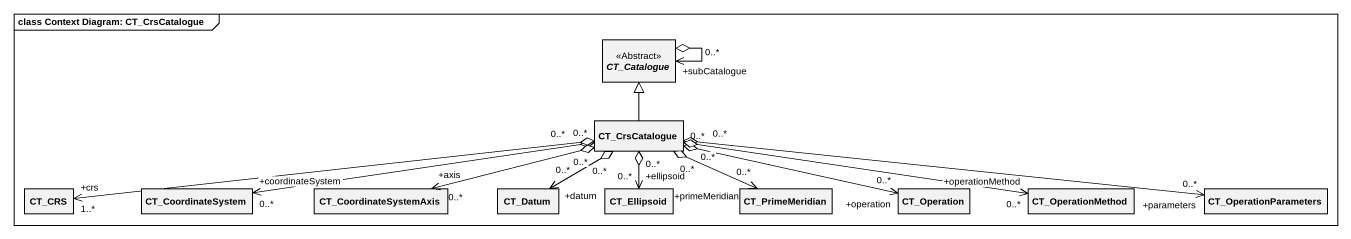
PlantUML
@startuml
mainframe class Context Diagram: CT_CrsCatalogue
hide circle
hide empty members
abstract class CT_Catalogue <<Abstract>>
class CT_CrsCatalogue
class CT_CRS
class CT_CoordinateSystem
class CT_CoordinateSystemAxis
class CT_Datum
class CT_Ellipsoid
class CT_PrimeMeridian
class CT_Operation
class CT_OperationMethod
class CT_OperationParameters
CT_Catalogue "+subCatalogue\n0..*" <--o CT_Catalogue
CT_CrsCatalogue -up-|> CT_Catalogue
CT_CrsCatalogue "0..*" o-left-> "+crs\n1..*" CT_CRS
CT_CrsCatalogue "0..*" o-left-> "+coordinateSystem\n0..*" CT_CoordinateSystem
CT_CrsCatalogue "0..*" o-left-> "+axis\n0..*" CT_CoordinateSystemAxis
CT_CrsCatalogue "0..*" o-left-> "+datum\n0..*" CT_Datum
CT_CrsCatalogue "0..*" o--> "+ellipsoid\n0..*" CT_Ellipsoid
CT_CrsCatalogue "0..*" o-right-> "+primeMeridian\n0..*" CT_PrimeMeridian
CT_CrsCatalogue "0..*" o-right-> "+operation\n0..*" CT_Operation
CT_CrsCatalogue "0..*" o-right-> "+operationMethod\n0..*" CT_OperationMethod
CT_CrsCatalogue "0..*" o-right-> "+parameters\n0..*" CT_OperationParameters
@enduml
